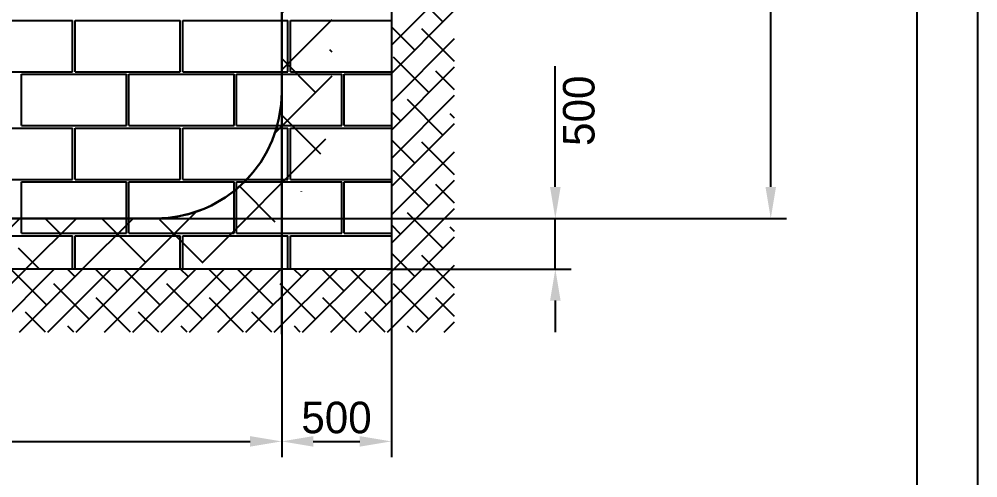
# Model space of a CAD drawing. Header units: millimetres. Extents: x -1985 to 969, y 203 to 500.
# Drawn here: x -1657.5 to -1581.5, y 362.5 to 398.8 of the extents above; entities that cross this region are included whole.
import ezdxf

# ---------------------------------------------------------------- set-up
doc = ezdxf.new("R2010")
doc.units = ezdxf.units.MM
doc.layers.add('Контур', color=252, linetype='Continuous')

msp = doc.modelspace()

# ---------------------------------------------------------------- hatches: boundary and pattern name
h = msp.add_hatch()
h.set_pattern_fill('ANSI38', color=252, style=0)
h.set_pattern_definition([(45, (-3522.112, -480.3116), (-2.245064, 2.245064), []), (135, (-3522.112, -480.3116), (-6.735192, 2.245064), [7.9375, -4.7625])])
h.paths.add_polyline_path([(-1720.702, 383.032), (-1721.688, 383.08), (-1722.665, 383.226), (-1723.592, 383.458), (-1724.524, 383.791), (-1725.432, 384.221), (-1726.287, 384.737), (-1726.971, 385.241), (-1727.773, 385.961), (-1728.504, 386.777), (-1729.022, 387.484), (-1729.541, 388.354), (-1729.936, 389.193), (-1730.232, 390.002), (-1730.525, 391.156), (-1730.702, 392.622), (-1730.702, 395.934), (-1730.702, 430.92), (-1636.702, 439.144), (-1636.702, 393.036), (-1636.747, 392.089), (-1636.92, 390.958), (-1637.135, 390.12), (-1637.455, 389.225), (-1637.852, 388.375), (-1638.368, 387.505), (-1638.984, 386.673), (-1639.631, 385.961), (-1640.423, 385.249), (-1641.189, 384.688), (-1642.258, 384.073), (-1642.856, 383.801), (-1644.03, 383.395), (-1644.836, 383.207), (-1645.717, 383.08), (-1646.702, 383.032)], flags=16)
h.paths.add_polyline_path([(-1632.702, 439.494), (-1734.702, 430.57), (-1734.702, 392.381), (-1734.465, 390.421), (-1734.059, 388.819), (-1733.631, 387.65), (-1733.076, 386.474), (-1732.362, 385.274), (-1731.615, 384.255), (-1730.607, 383.129), (-1729.499, 382.135), (-1728.511, 381.407), (-1727.325, 380.692), (-1726.056, 380.09), (-1724.753, 379.626), (-1723.448, 379.299), (-1722.083, 379.095), (-1720.801, 379.032), (-1646.603, 379.032), (-1645.332, 379.094), (-1644.095, 379.273), (-1642.92, 379.547), (-1641.37, 380.082), (-1640.427, 380.512), (-1639.005, 381.331), (-1637.899, 382.139), (-1636.806, 383.121), (-1635.889, 384.132), (-1635.031, 385.29), (-1634.312, 386.504), (-1633.752, 387.701), (-1633.307, 388.946), (-1632.996, 390.155), (-1632.761, 391.692), (-1632.702, 392.942)])

# ---------------------------------------------------------------- linework, layer by layer
for p, q in [((-1581.498, 205.801), (-1581.498, 490.83)), ((-1586.297, 210.599), (-1586.297, 486.031)), ((-1597.919, 385.532), (-1597.919, 436.644)), ((-1628.005, 396.782), (-1623.005, 401.782)), ((-1623.91, 398.631), (-1626.717, 401.437)), ((-1628.005, 394.537), (-1623.005, 399.537)), ((-1661.613, 398.732), (-1653.279, 398.732)), ((-1653.279, 394.664), (-1653.279, 398.732)), ((-1653.079, 398.732), (-1644.744, 398.732)), ((-1653.079, 394.664), (-1653.079, 398.732)), ((-1644.744, 394.664), (-1644.744, 398.732)), ((-1644.544, 398.732), (-1636.21, 398.732)), ((-1644.544, 394.664), (-1644.544, 398.732)), ((-1636.21, 394.664), (-1636.21, 398.732)), ((-1636.01, 398.732), (-1628.005, 398.732)), ((-1636.01, 394.664), (-1636.01, 398.732)), ((-1626.156, 396.386), (-1628.005, 398.235)), ((-1623.005, 395.48), (-1625.594, 398.07)), ((-1628.005, 392.292), (-1623.005, 397.292)), ((-1625.033, 393.018), (-1627.839, 395.825)), ((-1661.613, 394.664), (-1653.279, 394.664)), ((-1653.079, 394.664), (-1644.744, 394.664)), ((-1644.544, 394.664), (-1636.21, 394.664)), ((-1636.01, 394.664), (-1628.005, 394.664)), ((-1628.005, 390.046), (-1623.005, 395.046)), ((-1623.005, 393.235), (-1624.472, 394.702)), ((-1615.002, 385.532), (-1615.002, 395.115)), ((-1657.346, 394.464), (-1649.011, 394.464)), ((-1657.346, 390.397), (-1657.346, 394.464)), ((-1649.011, 390.397), (-1649.011, 394.464)), ((-1648.811, 394.464), (-1640.477, 394.464)), ((-1648.811, 390.397), (-1648.811, 394.464)), ((-1640.477, 390.397), (-1640.477, 394.464)), ((-1640.277, 394.464), (-1631.943, 394.464)), ((-1640.277, 390.397), (-1640.277, 394.464)), ((-1636.702, 394.215), (-1636.702, 364.116)), ((-1631.943, 390.397), (-1631.943, 394.464)), ((-1631.743, 394.464), (-1628.005, 394.464)), ((-1631.743, 390.397), (-1631.743, 394.464)), ((-1628.005, 394.215), (-1628.005, 364.116)), ((-1628.005, 387.801), (-1623.005, 392.801)), ((-1623.91, 389.651), (-1626.717, 392.457)), ((-1627.278, 390.773), (-1628.005, 391.5)), ((-1623.005, 390.99), (-1623.349, 391.335)), ((-1661.613, 390.197), (-1653.279, 390.197)), ((-1657.346, 390.397), (-1649.011, 390.397)), ((-1653.279, 386.13), (-1653.279, 390.197)), ((-1653.079, 390.197), (-1644.744, 390.197)), ((-1653.079, 386.13), (-1653.079, 390.197)), ((-1648.811, 390.397), (-1640.477, 390.397)), ((-1644.744, 386.13), (-1644.744, 390.197)), ((-1644.544, 390.197), (-1636.21, 390.197)), ((-1644.544, 386.13), (-1644.544, 390.197)), ((-1640.277, 390.397), (-1631.943, 390.397)), ((-1636.21, 386.13), (-1636.21, 390.197)), ((-1636.01, 390.197), (-1628.005, 390.197)), ((-1636.01, 386.13), (-1636.01, 390.197)), ((-1631.743, 390.397), (-1628.005, 390.397)), ((-1628.005, 385.556), (-1623.005, 390.556)), ((-1626.156, 387.406), (-1628.005, 389.255)), ((-1623.005, 386.5), (-1625.594, 389.089)), ((-1628.005, 383.311), (-1623.005, 388.311)), ((-1625.033, 384.038), (-1627.839, 386.844)), ((-1661.613, 386.13), (-1653.279, 386.13)), ((-1657.346, 385.93), (-1649.011, 385.93)), ((-1657.346, 381.863), (-1657.346, 385.93)), ((-1653.079, 386.13), (-1644.744, 386.13)), ((-1649.011, 381.863), (-1649.011, 385.93)), ((-1648.811, 385.93), (-1640.477, 385.93)), ((-1648.811, 381.863), (-1648.811, 385.93)), ((-1644.544, 386.13), (-1636.21, 386.13)), ((-1640.477, 381.863), (-1640.477, 385.93)), ((-1640.277, 385.93), (-1631.943, 385.93)), ((-1640.277, 381.863), (-1640.277, 385.93)), ((-1636.01, 386.13), (-1628.005, 386.13)), ((-1631.943, 381.863), (-1631.943, 385.93)), ((-1631.743, 385.93), (-1628.005, 385.93)), ((-1631.743, 381.863), (-1631.743, 385.93)), ((-1628.005, 381.066), (-1623.005, 386.066)), ((-1623.005, 384.255), (-1624.472, 385.722)), ((-1632.797, 374.029), (-1623.005, 383.821)), ((-1623.91, 380.671), (-1626.717, 383.477)), ((-1646.346, 383.032), (-1596.669, 383.032)), ((-1636.702, 382.407), (-1636.702, 364.116)), ((-1628.377, 383.032), (-1613.752, 383.032)), ((-1627.278, 381.793), (-1628.005, 382.52)), ((-1615.002, 379.029), (-1615.002, 383.032)), ((-1661.613, 381.663), (-1653.279, 381.663)), ((-1657.346, 381.863), (-1649.011, 381.863)), ((-1653.279, 379.029), (-1653.279, 381.663)), ((-1653.079, 381.663), (-1644.744, 381.663)), ((-1653.079, 379.029), (-1653.079, 381.663)), ((-1648.811, 381.863), (-1640.477, 381.863)), ((-1644.744, 379.029), (-1644.744, 381.663)), ((-1644.544, 381.663), (-1636.21, 381.663)), ((-1644.544, 379.029), (-1644.544, 381.663)), ((-1640.277, 381.863), (-1631.943, 381.863)), ((-1636.21, 379.029), (-1636.21, 381.663)), ((-1636.01, 381.663), (-1628.005, 381.663)), ((-1636.01, 379.029), (-1636.01, 381.663)), ((-1631.743, 381.863), (-1628.005, 381.863)), ((-1623.005, 382.01), (-1623.349, 382.354)), ((-1630.552, 374.029), (-1623.005, 381.576)), ((-1626.156, 378.425), (-1628.005, 380.275)), ((-1623.005, 377.52), (-1625.594, 380.109)), ((-1661.983, 374.029), (-1656.983, 379.029)), ((-1659.738, 374.029), (-1654.738, 379.029)), ((-1655.341, 376.18), (-1658.148, 378.987)), ((-1657.493, 374.029), (-1652.493, 379.029)), ((-1655.248, 374.029), (-1650.248, 379.029)), ((-1653.096, 378.425), (-1653.7, 379.029)), ((-1653.002, 374.029), (-1648.002, 379.029)), ((-1649.729, 377.303), (-1651.455, 379.029)), ((-1650.757, 374.029), (-1645.757, 379.029)), ((-1646.361, 376.18), (-1649.167, 378.987)), ((-1648.512, 374.029), (-1643.512, 379.029)), ((-1646.267, 374.029), (-1641.267, 379.029)), ((-1644.116, 378.425), (-1644.72, 379.029)), ((-1644.022, 374.029), (-1639.022, 379.029)), ((-1640.748, 377.303), (-1642.475, 379.029)), ((-1641.777, 374.029), (-1636.777, 379.029)), ((-1637.381, 376.18), (-1640.187, 378.987)), ((-1639.532, 374.029), (-1634.532, 379.029)), ((-1637.287, 374.029), (-1632.287, 379.029)), ((-1635.136, 378.425), (-1635.74, 379.029)), ((-1635.042, 374.029), (-1630.042, 379.029)), ((-1631.768, 377.303), (-1633.494, 379.029)), ((-1628.401, 376.18), (-1631.207, 378.987)), ((-1628.377, 379.029), (-1613.752, 379.029)), ((-1628.307, 374.029), (-1623.005, 379.331)), ((-1651.974, 375.058), (-1654.78, 377.864)), ((-1642.994, 375.058), (-1645.8, 377.864)), ((-1634.013, 375.058), (-1636.82, 377.864)), ((-1625.033, 375.058), (-1627.839, 377.864)), ((-1626.062, 374.029), (-1623.005, 377.086)), ((-1648.7, 374.029), (-1651.412, 376.742)), ((-1639.72, 374.029), (-1642.432, 376.742)), ((-1630.74, 374.029), (-1633.452, 376.742)), ((-1623.005, 375.275), (-1624.472, 376.742)), ((-1615.002, 376.529), (-1615.002, 374.029)), ((-1655.435, 374.029), (-1657.025, 375.619)), ((-1646.455, 374.029), (-1648.045, 375.619)), ((-1637.475, 374.029), (-1639.065, 375.619)), ((-1628.494, 374.029), (-1630.084, 375.619)), ((-1623.817, 374.029), (-1623.005, 374.841)), ((-1653.19, 374.029), (-1653.658, 374.497)), ((-1644.21, 374.029), (-1644.677, 374.497)), ((-1635.23, 374.029), (-1635.697, 374.497)), ((-1626.249, 374.029), (-1626.717, 374.497)), ((-1728.202, 365.366), (-1639.202, 365.366)), ((-1634.202, 365.366), (-1630.505, 365.366))]:
    msp.add_line(p, q)
at = {"lineweight": 25}
msp.add_line((-1747.39, 383.032), (-1605.625, 383.032), dxfattribs=at)
for points in [[(-1738.702, 430.22), (-1628.005, 439.904), (-1628.005, 379.029), (-1628.005, 379.029), (-1628.005, 379.029), (-1628.005, 379.029), (-1628.005, 379.029), (-1628.005, 379.029), (-1628.005, 379.029), (-1628.005, 379.029), (-1628.005, 379.029), (-1628.005, 379.029), (-1628.005, 379.029), (-1628.005, 379.029), (-1628.005, 379.029), (-1628.005, 379.029), (-1628.005, 379.029), (-1628.005, 379.029), (-1628.005, 379.029), (-1738.702, 379.029)], [(-1636.702, 373.873), (-1636.702, 394.84)]]:
    msp.add_lwpolyline(points)
at = {"lineweight": 30}
msp.add_lwpolyline([(-1730.702, 430.92), (-1636.702, 439.144), (-1636.702, 393.036), (-1636.747, 392.089), (-1636.92, 390.958), (-1637.135, 390.12), (-1637.455, 389.225), (-1637.852, 388.375), (-1638.368, 387.505), (-1638.984, 386.673), (-1639.631, 385.961), (-1640.423, 385.249), (-1641.189, 384.688), (-1642.258, 384.073), (-1642.856, 383.801), (-1644.03, 383.395), (-1644.836, 383.207), (-1645.717, 383.08), (-1646.702, 383.032), (-1720.702, 383.032)], dxfattribs=at)
for points in [[(-1614.585, 385.532), (-1615.419, 385.532), (-1615.002, 383.032)], [(-1598.335, 385.532), (-1597.502, 385.532), (-1597.919, 383.032)], [(-1614.585, 376.529), (-1615.419, 376.529), (-1615.002, 379.029)], [(-1639.202, 365.783), (-1639.202, 364.949), (-1636.702, 365.366)], [(-1634.202, 365.783), (-1634.202, 364.949), (-1636.702, 365.366)], [(-1630.505, 365.783), (-1630.505, 364.949), (-1628.005, 365.366)]]:
    msp.add_solid(points)
at = {"layer": 'Контур', "color": 250}
msp.add_line((-1636.702, 439.144), (-1636.702, 393.032), dxfattribs=at)
msp.add_arc((-1646.702, 393.032), 10, 270, 0, dxfattribs=at)

# ---------------------------------------------------------------- texts
at = {"insert": (-1613.127, 391.573), "char_height": 2.5, "attachment_point": 5, "rotation": 90}
msp.add_mtext('500', dxfattribs=at)
at = {"insert": (-1632.354, 367.241), "char_height": 2.5, "attachment_point": 5}
msp.add_mtext('500', dxfattribs=at)

doc.saveas('drawing.dxf')
